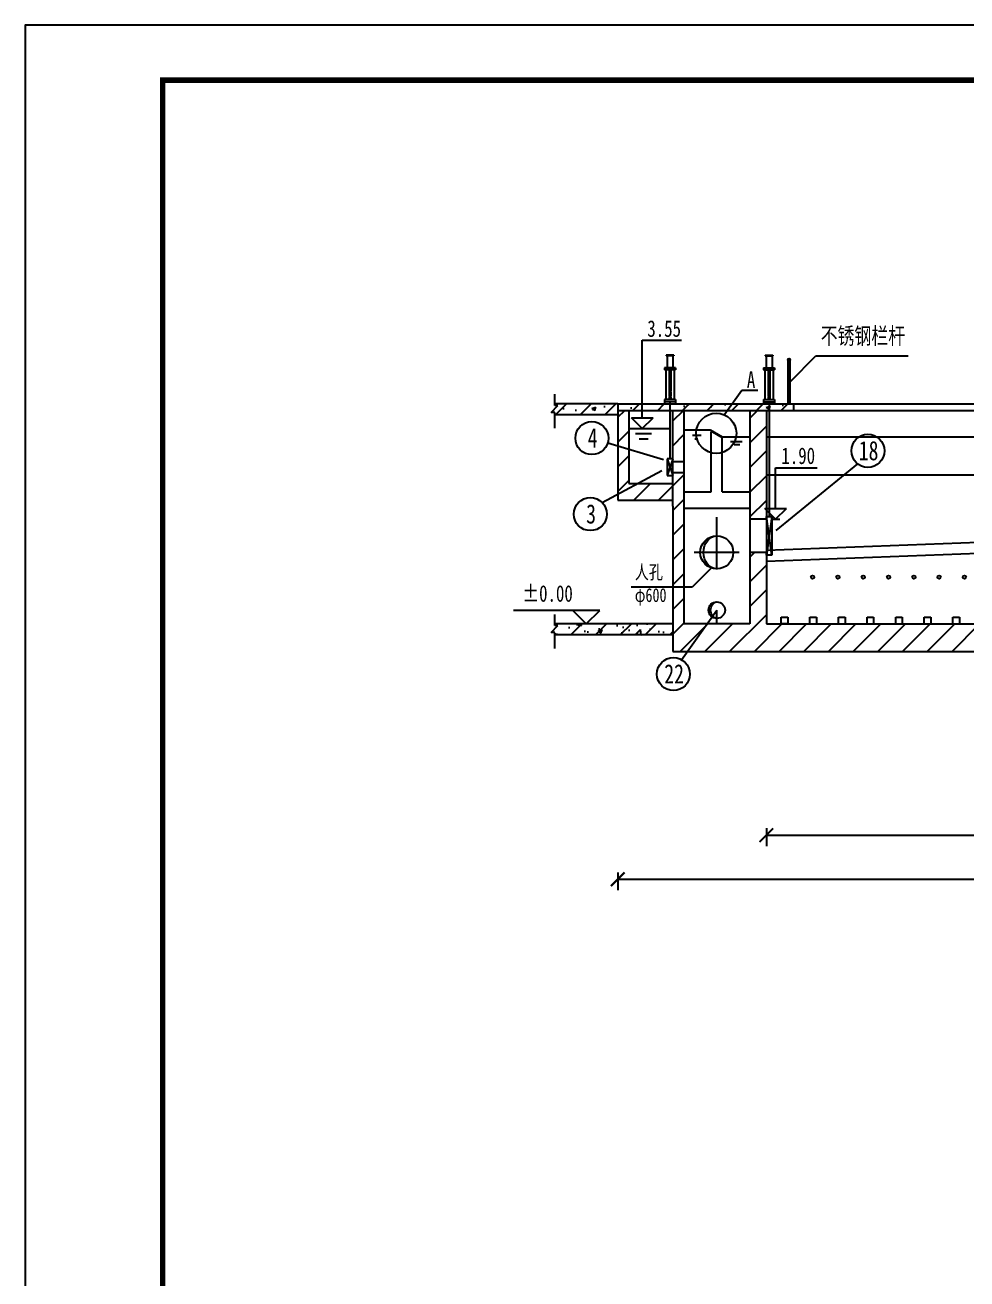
# Model space of a CAD drawing. Header units: millimetres. Extents: x 4237 to 5078, y 1819 to 2413.
# Drawn here: x 4237.1 to 4408.3, y 2185.7 to 2413.5 of the extents above; entities that cross this region are included whole.
import ezdxf
from ezdxf.enums import TextEntityAlignment as Align

# ---------------------------------------------------------------- set-up
doc = ezdxf.new("R2010")
doc.units = ezdxf.units.MM
doc.header["$LTSCALE"] = 0.5
doc.linetypes.add('CENTER2', pattern=[28.575, 19.05, -3.175, 3.175, -3.175])
for name, color, linetype in [('TWT_TITLE', 7, 'Continuous'), ('序号', 30, 'Continuous'), ('打断', 1, 'Continuous'), ('标高', 202, 'Continuous'), ('槽等滤池内部构造', 41, 'Continuous'), ('水面', 150, 'Continuous'), ('滤板等构造', 5, 'Continuous'), ('点划线', 4, 'CENTER2'), ('辅助与打断', 1, 'Continuous')]:
    doc.layers.add(name, color=color, linetype=linetype)
doc.styles.get("Standard").update_dxf_attribs({"font": '', "width": 0.75})
doc.styles.get('Standard').set_extended_font_data('FangSong_GB2312')
pattern_1 = [(45, (3442.923, 1555.389), (-2.245064, 2.245064), [])]

# ---------------------------------------------------------------- blocks, each defined once
blk = doc.blocks.new('标高（左上）')
at = {"layer": '标高'}
for p, q in [((2.45, 2.45), (-13.2, 2.45)), ((0, 0), (-2.45, 2.45)), ((0, 0), (2.45, 2.45))]:
    blk.add_line(p, q, dxfattribs=at)
at = {"layer": '标高', "width": 0.75}
blk.add_attdef('标高', text='', height=3, dxfattribs=at).set_placement((-7.03, 4.03), align=Align.CENTER)
blk = doc.blocks.new('编号')
at = {"layer": '序号'}
blk.add_circle((0, 0), 3, dxfattribs=at)
at = {"layer": '序号', "width": 0.75}
blk.add_attdef('编号', text='', height=3.5, dxfattribs=at).set_placement((0.13, -1.71), align=Align.CENTER)
blk = doc.blocks.new('52432')
at = {"layer": '序号'}
for p, q in [((4463.69, 2352.16), (4472.08, 2337.99)), ((4342.99, 2337.59), (4353.12, 2334.58)), ((4537.55, 2334.08), (4528.86, 2337.95)), ((4373.62, 2321.63), (4388.46, 2333.74)), ((4483.69, 2334.76), (4479.07, 2333.59)), ((4341.97, 2326.75), (4352.84, 2332.58)), ((4483.38, 2318.33), (4477.32, 2317.19)), ((4483.82, 2309.49), (4479.03, 2298.56)), ((4356.41, 2298.18), (4362.82, 2307.19)), ((4471.56, 2298.5), (4477.32, 2307.24)), ((4658.72, 2299.78), (4647.82, 2307.19))]:
    blk.add_line(p, q, dxfattribs=at)
for p, values in [((4340.12, 2338.44), {'编号': '4'}), ((4526.04, 2338.74), {'编号': '23'}), ((4390.27, 2336.13), {'编号': '18'}), ((4526.01, 2326.19), {'编号': '15'}), ((4339.84, 2324.63), {'编号': '3'}), ((4486.26, 2318.81), {'编号': '16'}), ((4505.32, 2315.77), {'编号': '12'}), ((4354.93, 2295.57), {'编号': '22'}), ((4469.96, 2296.05), {'编号': '17'}), ((4477.85, 2295.89), {'编号': '11'}), ((4660.62, 2297.45), {'编号': '22'}), ((4494.06, 2294.81), {'编号': '7'})]:
    blk.add_blockref('编号', p, dxfattribs=at).add_auto_attribs(values)
at = {"layer": '点划线'}
for p, values in [((4462.33, 2354.83), {'编号': '23'}), ((4486.61, 2335.44), {'编号': '13'})]:
    blk.add_blockref('编号', p, dxfattribs=at).add_auto_attribs(values)
blk = doc.blocks.new('_ArchTick')
at = {"color": 0, "linetype": 'ByBlock', "const_width": 0.15}
blk.add_lwpolyline([(-0.5, -0.5), (0.5, 0.5)], dxfattribs=at)

msp = doc.modelspace()

# ---------------------------------------------------------------- hatches: boundary and pattern name
h = msp.add_hatch()
h.set_pattern_fill('ANSI31', color=256, style=0)
h.set_pattern_definition(pattern_1)
h.paths.add_polyline_path([(4344.817, 2342.688), (4344.817, 2344.688), (4333.371, 2344.688), (4333.371, 2344.386), (4333.913, 2344.386), (4332.732, 2343.11), (4333.371, 2343.11), (4333.371, 2342.688)])
h = msp.add_hatch()
h.set_pattern_fill('AR-CONC', color=256, scale=0.04, style=0)
h.set_pattern_definition([(50, (3442.923, 1555.389), (7.287387, -0.637563), [0.762, -8.382]), (355, (3442.923, 1555.389), (-1.409713, 7.642266), [0.6096, -6.7056]), (100.451, (3443.53, 1555.336), (5.8777, 7.004668), [0.6476, -7.1236]), (46.1842, (3442.923, 1557.421), (10.84316, -1.68169), [1.143, -12.573]), (96.6356, (3443.827, 1557.281), (9.49617, 9.89702), [0.9714, -10.6854]), (351.184, (3442.923, 1557.421), (9.49618, 9.897), [0.9144, -10.0584]), (21, (3443.939, 1556.913), (6.064595, -4.09062), [0.762, -8.382]), (326, (3443.939, 1556.913), (2.47208, 7.36752), [0.6096, -6.7056]), (71.4514, (3444.4444, 1556.572), (8.53666, 3.276914), [0.6476, -7.1236]), (37.5, (3442.923, 1555.389), (0.123544, 3.3822016), [0, -6.62432, 0, -6.8072, 0, -6.731]), (7.5, (3442.923, 1555.389), (2.672787, 4.007223), [0, -3.88112, 0, -6.47192, 0, -2.5654]), (327.5, (3440.6574, 1555.389), (5.423624, -0.22915), [0, -2.54, 0, -7.9248, 0, -10.5156]), (317.5, (3439.6414, 1555.389), (5.925167, 1.01706), [0, -3.302, 0, -5.26288, 0, -7.4676])])
h.paths.add_polyline_path([(4344.817, 2342.688), (4344.817, 2344.688), (4333.371, 2344.688), (4333.371, 2344.386), (4333.913, 2344.386), (4332.732, 2343.11), (4333.371, 2343.11), (4333.371, 2342.688)])
h = msp.add_hatch()
h.set_pattern_fill('ANSI31', color=256, style=0)
h.set_pattern_definition([(45, (3463.823, 1589.9355), (-2.245064, 2.245064), [])])
h.paths.add_polyline_path([(4368.317, 2343.488), (4368.317, 2344.688), (4354.317, 2344.688), (4354.317, 2343.488)])
h.paths.add_polyline_path([(4344.817, 2344.688), (4344.817, 2343.488), (4354.317, 2343.488), (4354.317, 2344.688)])
h.paths.add_polyline_path([(4376.817, 2343.488), (4376.817, 2344.688), (4368.317, 2344.688), (4368.317, 2343.488)])
h = msp.add_hatch()
h.set_pattern_fill('AR-CONC', color=256, scale=0.04, style=0)
h.set_pattern_definition([(50, (3463.823, 1589.9355), (7.287387, -0.637563), [0.762, -8.382]), (355, (3463.823, 1589.9355), (-1.409713, 7.642266), [0.6096, -6.7056]), (100.451, (3464.43, 1589.882), (5.8777, 7.004668), [0.6476, -7.1236]), (46.1842, (3463.823, 1591.9675), (10.84316, -1.68169), [1.143, -12.573]), (96.6356, (3464.727, 1591.827), (9.49617, 9.89702), [0.9714, -10.6854]), (351.184, (3463.823, 1591.967), (9.49618, 9.897), [0.9144, -10.0584]), (21, (3464.839, 1591.4595), (6.064595, -4.09062), [0.762, -8.382]), (326, (3464.839, 1591.4595), (2.47208, 7.36752), [0.6096, -6.7056]), (71.4514, (3465.3444, 1591.1186), (8.53666, 3.276914), [0.6476, -7.1236]), (37.5, (3463.823, 1589.9355), (0.123544, 3.3822016), [0, -6.62432, 0, -6.8072, 0, -6.731]), (7.5, (3463.823, 1589.9355), (2.672787, 4.007223), [0, -3.88112, 0, -6.47192, 0, -2.5654]), (327.5, (3461.5574, 1589.9355), (5.423624, -0.22915), [0, -2.54, 0, -7.9248, 0, -10.5156]), (317.5, (3460.5414, 1589.9355), (5.925167, 1.01706), [0, -3.302, 0, -5.26288, 0, -7.4676])])
h.paths.add_polyline_path([(4368.317, 2343.488), (4368.317, 2344.688), (4354.317, 2344.688), (4354.317, 2343.488)])
h.paths.add_polyline_path([(4354.317, 2343.488), (4354.317, 2344.688), (4344.817, 2344.688), (4344.817, 2343.488)])
h.paths.add_polyline_path([(4376.817, 2343.488), (4376.817, 2344.688), (4368.317, 2344.688), (4368.317, 2343.488)])
h = msp.add_hatch()
h.set_pattern_fill('ANSI31', color=0)
h.paths.add_polyline_path([(4346.817, 2343.488), (4344.817, 2343.488), (4344.817, 2337.048), (4346.817, 2336.453)])
h.paths.add_polyline_path([(4346.817, 2336.453), (4344.817, 2337.048), (4344.817, 2328.278), (4348.383, 2330.188), (4346.817, 2330.188)])
h.paths.add_polyline_path([(4354.817, 2330.188), (4348.383, 2330.188), (4344.817, 2328.278), (4344.817, 2327.188), (4354.817, 2327.188)])
h.paths.add_polyline_path([(4356.817, 2329.588), (4356.817, 2332.176), (4354.817, 2332.176), (4354.817, 2331.676), (4354.817, 2326.063), (4354.817, 2311.378), (4356.817, 2311.378)])
h.paths.add_polyline_path([(4356.817, 2311.378), (4354.817, 2311.378), (4354.817, 2299.688), (4357.478, 2299.688), (4361.037, 2304.688), (4356.817, 2304.688)])
h.paths.add_polyline_path([(4400.817, 2304.688), (4371.817, 2304.688), (4371.817, 2317.433), (4371.56, 2317.69), (4368.817, 2317.69), (4368.817, 2304.688), (4361.037, 2304.688), (4357.478, 2299.688), (4400.817, 2299.688)])
h.paths.add_polyline_path([(4475.637, 2304.688), (4466.817, 2304.688), (4400.817, 2304.688), (4400.817, 2299.688), (4466.817, 2299.688), (4472.341, 2299.688)])
h = msp.add_hatch()
h.set_pattern_fill('ANSI31', color=256, style=0)
h.set_pattern_definition(pattern_1)
h.paths.add_polyline_path([(4371.817, 2343.488), (4368.817, 2343.488), (4368.817, 2323.69), (4371.817, 2323.69), (4371.817, 2324.443), (4370.612, 2325.649), (4371.817, 2325.649)])
h.paths.add_polyline_path([(4356.817, 2343.488), (4354.817, 2343.488), (4354.817, 2335.063), (4356.817, 2335.063)])
h = msp.add_hatch()
h.set_pattern_fill('ANSI31', color=256, style=0)
h.set_pattern_definition([(45, (3463.823, 1573.8855), (-2.245064, 2.245064), [])])
h.paths.add_polyline_path([(4354.817, 2302.688), (4354.817, 2304.688), (4333.371, 2304.688), (4333.371, 2304.553), (4333.687, 2304.244), (4333.054, 2303.137), (4333.371, 2302.828), (4333.371, 2302.688)])
h = msp.add_hatch()
h.set_pattern_fill('AR-CONC', color=256, scale=0.04, style=0)
h.set_pattern_definition([(50, (3463.823, 1573.8855), (7.287387, -0.637563), [0.762, -8.382]), (355, (3463.823, 1573.8855), (-1.409713, 7.642266), [0.6096, -6.7056]), (100.451, (3464.43, 1573.832), (5.8777, 7.004668), [0.6476, -7.1236]), (46.1842, (3463.823, 1575.9175), (10.84316, -1.68169), [1.143, -12.573]), (96.6356, (3464.727, 1575.777), (9.49617, 9.89702), [0.9714, -10.6854]), (351.184, (3463.823, 1575.917), (9.49618, 9.897), [0.9144, -10.0584]), (21, (3464.839, 1575.4095), (6.064595, -4.09062), [0.762, -8.382]), (326, (3464.839, 1575.4095), (2.47208, 7.36752), [0.6096, -6.7056]), (71.4514, (3465.3444, 1575.0686), (8.53666, 3.276914), [0.6476, -7.1236]), (37.5, (3463.823, 1573.8855), (0.123544, 3.3822016), [0, -6.62432, 0, -6.8072, 0, -6.731]), (7.5, (3463.823, 1573.8855), (2.672787, 4.007223), [0, -3.88112, 0, -6.47192, 0, -2.5654]), (327.5, (3461.5574, 1573.8855), (5.423624, -0.22915), [0, -2.54, 0, -7.9248, 0, -10.5156]), (317.5, (3460.5414, 1573.8855), (5.925167, 1.01706), [0, -3.302, 0, -5.26288, 0, -7.4676])])
h.paths.add_polyline_path([(4354.817, 2302.688), (4354.817, 2304.688), (4333.371, 2304.688), (4333.371, 2304.553), (4333.687, 2304.244), (4333.054, 2303.137), (4333.371, 2302.828), (4333.371, 2302.688)])

# ---------------------------------------------------------------- linework, layer by layer
at = {"color": 7, "linetype": 'Continuous'}
for p, q in [((4353.628, 2353.536), (4353.628, 2353.383)), ((4355.007, 2353.536), (4353.628, 2353.536)), ((4355.007, 2353.383), (4353.628, 2353.383)), ((4353.781, 2353.383), (4353.781, 2351.237)), ((4354.854, 2353.383), (4354.854, 2351.237)), ((4355.007, 2353.536), (4355.007, 2353.383)), ((4371.628, 2353.536), (4371.628, 2353.383)), ((4371.628, 2353.536), (4373.007, 2353.536)), ((4371.628, 2353.383), (4373.007, 2353.383)), ((4371.781, 2353.383), (4371.781, 2351.237)), ((4372.854, 2353.383), (4372.854, 2351.237)), ((4373.007, 2353.536), (4373.007, 2353.383)), ((4353.321, 2351.237), (4353.321, 2350.853)), ((4355.314, 2351.237), (4353.321, 2351.237)), ((4355.314, 2351.237), (4355.314, 2350.853)), ((4371.321, 2351.237), (4371.321, 2350.853)), ((4371.321, 2351.237), (4373.314, 2351.237)), ((4373.314, 2351.237), (4373.314, 2350.853)), ((4355.314, 2350.853), (4353.321, 2350.853)), ((4353.565, 2350.853), (4353.565, 2345.445)), ((4354.164, 2350.853), (4354.164, 2346.983)), ((4354.471, 2350.853), (4354.471, 2346.983)), ((4355.098, 2350.853), (4355.098, 2345.445)), ((4371.321, 2350.853), (4373.314, 2350.853)), ((4371.537, 2350.853), (4371.537, 2345.445)), ((4372.164, 2350.853), (4372.164, 2346.983)), ((4372.471, 2350.853), (4372.471, 2346.983)), ((4373.07, 2350.853), (4373.07, 2345.445)), ((4354.471, 2346.983), (4354.164, 2346.983)), ((4354.164, 2346.81), (4354.164, 2346.695)), ((4354.164, 2346.695), (4354.164, 2346.212)), ((4354.471, 2346.676), (4354.164, 2346.676)), ((4354.413, 2346.83), (4354.183, 2346.83)), ((4354.202, 2346.983), (4354.202, 2346.83)), ((4354.241, 2346.81), (4354.241, 2346.695)), ((4354.375, 2346.83), (4354.26, 2346.83)), ((4354.375, 2346.676), (4354.26, 2346.676)), ((4354.394, 2346.81), (4354.394, 2346.695)), ((4354.452, 2346.83), (4354.413, 2346.83)), ((4354.452, 2346.676), (4354.413, 2346.676)), ((4354.432, 2346.983), (4354.432, 2346.83)), ((4354.471, 2346.81), (4354.471, 2346.695)), ((4354.471, 2346.719), (4354.471, 2346.212)), ((4372.164, 2346.983), (4372.471, 2346.983)), ((4372.164, 2346.81), (4372.164, 2346.695)), ((4372.164, 2346.719), (4372.164, 2346.212)), ((4372.164, 2346.676), (4372.471, 2346.676)), ((4372.183, 2346.83), (4372.222, 2346.83)), ((4372.183, 2346.676), (4372.222, 2346.676)), ((4372.202, 2346.983), (4372.202, 2346.83)), ((4372.222, 2346.83), (4372.452, 2346.83)), ((4372.241, 2346.81), (4372.241, 2346.695)), ((4372.26, 2346.83), (4372.375, 2346.83)), ((4372.26, 2346.676), (4372.375, 2346.676)), ((4372.394, 2346.81), (4372.394, 2346.695)), ((4372.432, 2346.983), (4372.432, 2346.83)), ((4372.471, 2346.81), (4372.471, 2346.695)), ((4372.471, 2346.695), (4372.471, 2346.212)), ((4353.321, 2345.444), (4353.321, 2344.688)), ((4355.314, 2345.444), (4353.321, 2345.444)), ((4355.314, 2345.044), (4353.321, 2345.044)), ((4354.087, 2345.522), (4354.087, 2345.445)), ((4354.547, 2345.522), (4354.087, 2345.522)), ((4354.413, 2346.212), (4354.164, 2346.212)), ((4354.164, 2346.193), (4354.164, 2346.078)), ((4354.164, 2345.905), (4354.164, 2345.522)), ((4354.471, 2345.905), (4354.164, 2345.905)), ((4354.413, 2346.059), (4354.183, 2346.059)), ((4354.202, 2346.059), (4354.202, 2345.905)), ((4354.241, 2346.193), (4354.241, 2346.078)), ((4354.375, 2346.212), (4354.26, 2346.212)), ((4354.375, 2346.059), (4354.26, 2346.059)), ((4354.394, 2346.193), (4354.394, 2346.078)), ((4354.471, 2346.212), (4354.413, 2346.212)), ((4354.452, 2346.059), (4354.413, 2346.059)), ((4354.432, 2346.059), (4354.432, 2345.905)), ((4354.471, 2346.193), (4354.471, 2346.078)), ((4354.471, 2345.905), (4354.471, 2345.522)), ((4354.547, 2345.522), (4354.547, 2345.445)), ((4355.314, 2345.444), (4355.314, 2344.688)), ((4371.321, 2345.444), (4371.321, 2344.688)), ((4371.321, 2345.444), (4373.314, 2345.444)), ((4371.321, 2345.044), (4373.314, 2345.044)), ((4372.087, 2345.522), (4372.087, 2345.445)), ((4372.087, 2345.522), (4372.547, 2345.522)), ((4372.164, 2346.212), (4372.222, 2346.212)), ((4372.164, 2346.193), (4372.164, 2346.078)), ((4372.164, 2345.905), (4372.164, 2345.522)), ((4372.164, 2345.905), (4372.471, 2345.905)), ((4372.183, 2346.059), (4372.222, 2346.059)), ((4372.202, 2346.059), (4372.202, 2345.905)), ((4372.222, 2346.212), (4372.471, 2346.212)), ((4372.222, 2346.059), (4372.452, 2346.059)), ((4372.241, 2346.193), (4372.241, 2346.078)), ((4372.26, 2346.212), (4372.375, 2346.212)), ((4372.26, 2346.059), (4372.375, 2346.059)), ((4372.394, 2346.193), (4372.394, 2346.078)), ((4372.432, 2346.059), (4372.432, 2345.905)), ((4372.471, 2346.193), (4372.471, 2346.078)), ((4372.471, 2345.905), (4372.471, 2345.522)), ((4372.547, 2345.522), (4372.547, 2345.445)), ((4373.314, 2345.444), (4373.314, 2344.688))]:
    msp.add_line(p, q, dxfattribs=at)
for p, q in [((4376.141, 2348.688), (4380.815, 2353.362)), ((4380.815, 2353.362), (4397.567, 2353.362)), ((4375.741, 2352.688), (4375.741, 2344.688)), ((4376.141, 2344.688), (4376.141, 2352.688)), ((4344.817, 2344.688), (4333.371, 2344.688)), ((4344.817, 2344.688), (4376.817, 2344.688)), ((4344.817, 2344.688), (4344.817, 2327.188)), ((4366.817, 2344.688), (4466.817, 2344.688)), ((4372.317, 2344.688), (4372.317, 2324.19)), ((4376.817, 2343.488), (4376.817, 2344.688)), ((4344.817, 2342.688), (4333.371, 2342.688)), ((4344.817, 2343.488), (4376.817, 2343.488)), ((4346.817, 2343.488), (4346.817, 2330.188)), ((4354.817, 2326.063), (4354.817, 2343.488)), ((4356.817, 2343.488), (4356.817, 2328.124)), ((4368.817, 2343.488), (4368.817, 2304.688)), ((4371.817, 2343.488), (4371.817, 2304.688)), ((4371.817, 2343.488), (4466.817, 2343.488)), ((4361.817, 2328.688), (4361.817, 2339.588)), ((4361.817, 2339.588), (4362.017, 2339.588)), ((4362.017, 2339.588), (4363.817, 2338.549)), ((4363.817, 2328.688), (4363.817, 2338.549)), ((4346.817, 2330.188), (4354.817, 2330.188)), ((4356.817, 2329.588), (4356.817, 2304.688)), ((4356.817, 2328.688), (4361.817, 2328.688)), ((4363.817, 2328.688), (4368.817, 2328.688)), ((4344.817, 2327.188), (4354.817, 2327.188)), ((4354.817, 2326.063), (4354.817, 2299.688)), ((4356.817, 2325.688), (4368.817, 2325.688)), ((4361.893, 2314.914), (4358.358, 2311.378)), ((4358.358, 2311.378), (4347.233, 2311.378)), ((4362.817, 2304.688), (4362.817, 2307.188)), ((4354.817, 2304.688), (4333.371, 2304.688)), ((4368.817, 2304.688), (4356.817, 2304.688)), ((4371.817, 2304.688), (4466.817, 2304.688)), ((4354.817, 2302.688), (4333.371, 2302.688)), ((4354.817, 2299.688), (4466.817, 2299.688))]:
    msp.add_line(p, q)
at = {"ltscale": 120}
msp.add_line((4354.317, 2334.676), (4354.317, 2344.888), dxfattribs=at)
at = {"color": 0}
for p, q in [((4371.817, 2343.488), (4466.817, 2343.488)), ((4374.517, 2305.883), (4375.717, 2305.888)), ((4374.517, 2304.688), (4374.517, 2305.883)), ((4375.717, 2305.888), (4375.717, 2304.688)), ((4379.717, 2304.688), (4379.717, 2305.883)), ((4379.717, 2305.883), (4380.917, 2305.883)), ((4380.917, 2305.888), (4380.917, 2304.688)), ((4384.917, 2305.883), (4386.117, 2305.888)), ((4384.917, 2304.688), (4384.917, 2305.883)), ((4386.117, 2305.888), (4386.117, 2304.688)), ((4390.117, 2305.883), (4391.317, 2305.888)), ((4390.117, 2304.688), (4390.117, 2305.883)), ((4391.317, 2305.888), (4391.317, 2304.688)), ((4395.317, 2305.883), (4396.517, 2305.888)), ((4395.317, 2304.688), (4395.317, 2305.883)), ((4396.517, 2305.888), (4396.517, 2304.688)), ((4400.517, 2305.883), (4401.717, 2305.888)), ((4400.517, 2304.688), (4400.517, 2305.883)), ((4401.717, 2305.888), (4401.717, 2304.688)), ((4405.717, 2305.883), (4406.917, 2305.888)), ((4405.717, 2304.688), (4405.717, 2305.883)), ((4406.917, 2305.888), (4406.917, 2304.688)), ((4371.817, 2304.688), (4374.517, 2304.688)), ((4375.717, 2304.688), (4374.517, 2304.688)), ((4375.717, 2304.688), (4379.717, 2304.688)), ((4380.917, 2304.688), (4384.917, 2304.688)), ((4386.117, 2304.688), (4390.117, 2304.688)), ((4391.317, 2304.688), (4395.317, 2304.688)), ((4396.517, 2304.688), (4400.517, 2304.688)), ((4401.717, 2304.688), (4405.717, 2304.688))]:
    msp.add_line(p, q, dxfattribs=at)
at = {"color": 3, "transparency": 16777216}
for p, q in [((4371.817, 2267.551), (4371.817, 2264.301)), ((4371.817, 2266.301), (4483.317, 2266.301)), ((4344.817, 2259.551), (4344.817, 2256.301)), ((4344.817, 2258.301), (4665.817, 2258.301))]:
    msp.add_line(p, q, dxfattribs=at)
for centre, radius in [((4375.941, 2352.688), 0.2), ((4362.817, 2317.688), 3), ((4362.817, 2307.188), 1.5)]:
    msp.add_circle(centre, radius)
at = {"color": 7, "linetype": 'Continuous'}
for centre, start, end in [((4354.183, 2346.81), 90, 180), ((4354.183, 2346.695), 180, 270), ((4354.222, 2346.81), 0, 90), ((4354.222, 2346.695), 270, 0), ((4354.26, 2346.81), 90, 180), ((4354.26, 2346.695), 180, 270), ((4354.375, 2346.81), 0, 90), ((4354.375, 2346.695), 270, 0), ((4354.413, 2346.81), 90, 180), ((4354.413, 2346.695), 180, 270), ((4354.452, 2346.81), 0, 90), ((4354.452, 2346.695), 270, 0), ((4372.183, 2346.81), 90, 180), ((4372.183, 2346.695), 180, 270), ((4372.222, 2346.81), 0, 90), ((4372.222, 2346.695), 270, 0), ((4372.26, 2346.81), 90, 180), ((4372.26, 2346.695), 180, 270), ((4372.375, 2346.81), 0, 90), ((4372.375, 2346.695), 270, 0), ((4372.413, 2346.81), 90, 180), ((4372.413, 2346.695), 180, 270), ((4372.452, 2346.81), 0, 90), ((4372.452, 2346.695), 270, 0), ((4354.183, 2346.193), 90, 180), ((4354.183, 2346.078), 180, 270), ((4354.222, 2346.193), 0, 90), ((4354.222, 2346.078), 270, 0), ((4354.26, 2346.193), 90, 180), ((4354.26, 2346.078), 180, 270), ((4354.375, 2346.193), 0, 90), ((4354.375, 2346.078), 270, 0), ((4354.413, 2346.193), 90, 180), ((4354.413, 2346.078), 180, 270), ((4354.452, 2346.193), 0, 90), ((4354.452, 2346.078), 270, 0), ((4372.183, 2346.193), 90, 180), ((4372.183, 2346.078), 180, 270), ((4372.222, 2346.193), 0, 90), ((4372.222, 2346.078), 270, 0), ((4372.26, 2346.193), 90, 180), ((4372.26, 2346.078), 180, 270), ((4372.375, 2346.193), 0, 90), ((4372.375, 2346.078), 270, 0), ((4372.413, 2346.193), 90, 180), ((4372.413, 2346.078), 180, 270), ((4372.452, 2346.193), 0, 90), ((4372.452, 2346.078), 270, 0)]:
    msp.add_arc(centre, 0.0192, start, end, dxfattribs=at)
at = {"extrusion": (0, 0, -1)}
for centre, major_axis, ratio, start_param, end_param in [((4362.817, 2317.688), (0, 3), 0.8101342, 3.1415927, 6.2831853), ((4362.817, 2307.188), (-0.001, 1.509), 0.7429888, 3.308956, 6.115822)]:
    msp.add_ellipse(centre, major_axis=major_axis, ratio=ratio, start_param=start_param, end_param=end_param, dxfattribs=at)
at = {"layer": 'TWT_TITLE', "color": 0}
msp.add_lwpolyline([(4237.137, 1819.483), (5078.137, 1819.483), (5078.137, 2413.483), (4237.137, 2413.483)], close=True, dxfattribs=at)
at = {"layer": 'TWT_TITLE', "color": 0, "const_width": 1}
msp.add_lwpolyline([(4262.137, 1829.483), (5068.137, 1829.483), (5068.137, 2403.483), (4262.137, 2403.483)], close=True, dxfattribs=at)
at = {"layer": '打断'}
for p, q in [((4333.371, 2344.386), (4333.371, 2346.412)), ((4332.732, 2343.11), (4333.913, 2344.386)), ((4333.913, 2344.386), (4333.362, 2344.386)), ((4333.362, 2343.11), (4332.732, 2343.11)), ((4333.371, 2340.233), (4333.371, 2343.08)), ((4333.371, 2304.386), (4333.371, 2306.412)), ((4332.732, 2303.11), (4333.913, 2304.386)), ((4333.362, 2303.11), (4332.732, 2303.11)), ((4333.913, 2304.386), (4333.362, 2304.386)), ((4333.371, 2300.233), (4333.371, 2303.08))]:
    msp.add_line(p, q, dxfattribs=at)
at = {"layer": '标高', "color": 0}
for p, q in [((4349.285, 2342.147), (4349.285, 2356.211)), ((4349.285, 2356.211), (4356.395, 2356.211)), ((4349.285, 2340.188), (4347.326, 2342.147)), ((4347.326, 2342.147), (4351.244, 2342.147)), ((4349.285, 2340.188), (4351.244, 2342.147)), ((4373.5, 2325.649), (4373.5, 2333.042)), ((4373.5, 2333.042), (4381.05, 2333.042)), ((4373.5, 2323.69), (4371.541, 2325.649)), ((4371.541, 2325.649), (4375.459, 2325.649)), ((4372.746, 2323.69), (4374.254, 2323.69)), ((4373.5, 2323.69), (4375.459, 2325.649))]:
    msp.add_line(p, q, dxfattribs=at)
at = {"layer": '槽等滤池内部构造'}
for p, q in [((4354.817, 2334.676), (4353.817, 2334.676)), ((4353.817, 2334.676), (4353.817, 2331.676)), ((4354.817, 2334.676), (4353.817, 2331.676)), ((4353.817, 2334.676), (4354.817, 2331.676)), ((4354.817, 2334.176), (4354.817, 2334.676)), ((4354.817, 2334.176), (4356.817, 2334.176)), ((4353.817, 2331.676), (4354.817, 2331.676)), ((4354.817, 2332.176), (4356.817, 2332.176)), ((4354.817, 2331.676), (4354.817, 2332.176)), ((4466.817, 2331.688), (4371.817, 2331.688)), ((4371.817, 2323.69), (4368.817, 2323.69)), ((4371.817, 2323.69), (4371.817, 2324.19)), ((4371.817, 2324.19), (4372.817, 2324.19)), ((4372.817, 2324.19), (4371.817, 2317.19)), ((4372.817, 2317.19), (4371.817, 2324.19)), ((4372.817, 2324.19), (4372.817, 2317.19)), ((4371.817, 2318.071), (4466.817, 2321.69)), ((4371.817, 2316.069), (4466.817, 2319.688)), ((4371.817, 2317.69), (4368.817, 2317.69)), ((4371.817, 2317.19), (4371.817, 2317.69)), ((4372.817, 2317.19), (4371.817, 2317.19))]:
    msp.add_line(p, q, dxfattribs=at)
at = {"layer": '水面'}
for p, q in [((4346.817, 2340.188), (4354.317, 2340.188)), ((4356.817, 2339.938), (4361.638, 2339.938)), ((4361.638, 2339.938), (4363.803, 2338.688)), ((4348.05, 2339.282), (4350.959, 2339.282)), ((4348.717, 2338.313), (4350.353, 2338.313)), ((4358.382, 2338.985), (4359.991, 2338.985)), ((4358.8, 2338.33), (4359.395, 2338.33)), ((4363.803, 2338.688), (4368.817, 2338.688)), ((4365.295, 2337.854), (4367.41, 2337.854)), ((4365.95, 2337.259), (4366.993, 2337.259)), ((4371.817, 2338.688), (4466.817, 2338.688))]:
    msp.add_line(p, q, dxfattribs=at)
at = {"layer": '滤板等构造'}
for centre in [(4380.217, 2313.188), (4384.817, 2313.188), (4389.417, 2313.188), (4394.017, 2313.188), (4398.617, 2313.188), (4403.217, 2313.188), (4407.817, 2313.188)]:
    msp.add_circle(centre, 0.3, dxfattribs=at)
at = {"layer": '点划线'}
for p, q in [((4362.817, 2314.556), (4362.817, 2325.124)), ((4366.884, 2317.688), (4358.731, 2317.688))]:
    msp.add_line(p, q, dxfattribs=at)
at = {"layer": '辅助与打断'}
for p, q in [((4364.166, 2342.666), (4367.392, 2347.131)), ((4367.392, 2347.131), (4370.271, 2347.131))]:
    msp.add_line(p, q, dxfattribs=at)
msp.add_circle((4362.72, 2339.313), 3.651, dxfattribs=at)

# ---------------------------------------------------------------- block references
at = {"color": 0}
msp.add_blockref('52432', (0, 0), dxfattribs=at)
at = {"color": 3, "xscale": 2.5, "yscale": 2.5, "zscale": 2.5, "rotation": 180}
for p in [(4371.817, 2266.301), (4344.817, 2258.301)]:
    msp.add_blockref('_ArchTick', p, dxfattribs=at)
at = {"layer": '标高', "color": 0}
msp.add_blockref('标高（左上）', (4339.094, 2304.688), dxfattribs=at).add_auto_attribs({'标高': '±0.00'})

# ---------------------------------------------------------------- texts
at = {"attachment_point": 1}
for s, insert, char_height, width in [('不锈钢栏杆', (4381.69, 2358.527), 3, 16.80752), ('人孔\\Pφ600', (4347.917, 2315.341), 2.5, 10.98297)]:
    msp.add_mtext(s, dxfattribs=dict(at, insert=insert, char_height=char_height, width=width))
at = {"layer": '标高', "color": 0, "char_height": 3, "width": 6.52927, "attachment_point": 1}
for s, insert in [('3.55', (4350.193, 2359.846)), ('1.90', (4374.554, 2336.739))]:
    msp.add_mtext(s, dxfattribs=dict(at, insert=insert))
at = {"layer": '辅助与打断', "insert": (4368.276, 2350.562), "char_height": 3, "width": 2.9837, "attachment_point": 1}
msp.add_mtext('A', dxfattribs=at)

doc.saveas('drawing.dxf')
